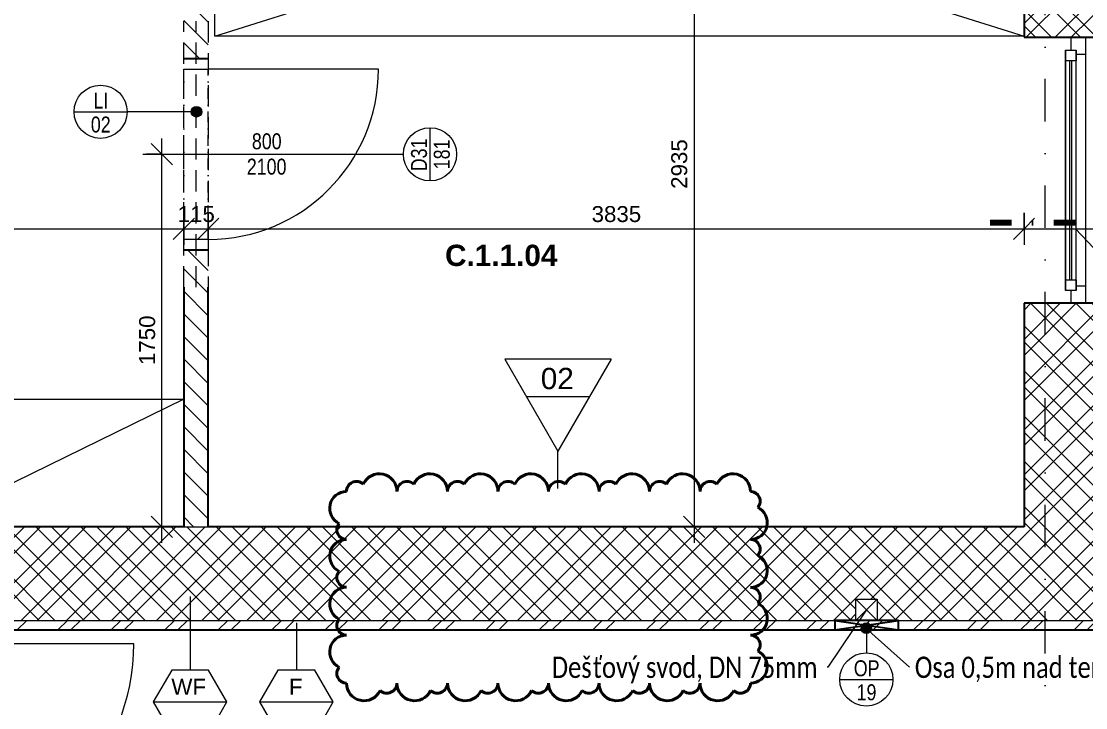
# Model space of a CAD drawing. Header units: millimetres. Extents: x -47427 to -6020, y -7799 to 12520.
# Drawn here: x -28149 to -23145, y -3952 to -727 of the extents above; entities that cross this region are included whole.
import ezdxf

# ---------------------------------------------------------------- set-up
doc = ezdxf.new("R2010")
doc.units = ezdxf.units.MM
for name, pattern in [('HA_Dash_3mm-S1mm', [150, 100, -50]), ('HA_DashDot_10mm-S3mm', [500, 200, -150, 0, -150]), ('HA_DashDot_2_2mm-S0_6mm', [110, 50, -30, 0, -30]), ('HA_DashDot_4mm-S1mm', [200, 100, -50, 0, -50]), ('HA_DashDot_6mm-S2mm', [300, 100, -100, 0, -100])]:
    doc.linetypes.add(name, pattern=pattern)
for name, color, linetype, lineweight in [('A-____-____-DIMS', 9, 'Continuous', 5), ('A-____-____-DIMS-50', 9, 'Continuous', 5), ('A-AREA-____-IDEN', 9, 'Continuous', 9), ('A-DETL-____-OTLN', 9, 'Continuous', 25), ('A-DOOR-____-IDEN', 9, 'Continuous', 9), ('A-DOOR-____-MCUT', 9, 'HA_DashDot_2_2mm-S0_6mm', 9), ('A-DOOR-____-OTLN', 9, 'Continuous', 9), ('A-DOOR-FRAM-MCUT', 9, 'Continuous', 9), ('A-GENM-____-HDLN', 9, 'HA_Dash_3mm-S1mm', 9), ('A-GENM-____-IDEN', 9, 'Continuous', 9), ('A-GENM-____-OTLN', 9, 'Continuous', 9), ('A-GLAZ-____-MCUT', 9, 'Continuous', 5), ('A-GLAZ-____-OTLN', 9, 'Continuous', 5), ('A-WALL-____-IDEN', 9, 'Continuous', 9), ('A-WALL-____-MCUT', 9, 'Continuous', 25), ('A-WALL-____-PATT', 9, 'Continuous', 25), ('G-____-____-SYMB', 9, 'HA_DashDot_4mm-S1mm', 9), ('G-____-____-TEXT', 9, 'Continuous', 5), ('G-____-REVC-IDEN', 9, 'Continuous', 9), ('G-____-REVC-OTLN', 9, 'Continuous', 40), ('I-FURN-____-OTLN', 9, 'Continuous', 9), ('I-WALL-____-MCUT', 9, 'Continuous', 25), ('M-HVAC-DUCT-OTLN', 9, 'Continuous', 9), ('S-GRID-____-OTLN', 9, 'Continuous', 5)]:
    doc.layers.add(name, color=color, linetype=linetype, lineweight=lineweight)
doc.styles.add('Arial', font='arial.ttf', dxfattribs={"height": 100})
doc.styles.add('Arial_1', font='arial.ttf', dxfattribs={"height": 75})
doc.styles.add('Arial_2', font='arial.ttf', dxfattribs={"width": 0.8, "height": 75})
doc.styles.add('Arial_B', font='arialbd.ttf', dxfattribs={"height": 100})
doc.styles.add('Calibri_1', font='calibri.ttf', dxfattribs={"width": 0.8, "height": 100})
doc.dimstyles.new('Inner_Dimensions', dxfattribs={"dimscale": 304.8, "dimtxt": 76.519455, "dimasz": 0.328084, "dimexe": 0.246063, "dimexo": 0.0625, "dimgap": 0.032808, "dimtad": 1, "dimdec": 0, "dimzin": 0, "dimdsep": 46, "dimtxsty": 'Arial_1', "dimblk1": 'OBLIQUE', "dimblk2": 'OBLIQUE', "dimsah": 1, "dimcen": 0.09, "dimdle": 0.246063, "dimazin": 0, "dimtfac": 1, "dimtdec": 4, "dimtix": 1, "dimtmove": 2, "dimatfit": 3, "dimfxl": 0.246063, "dimfxlon": 1, "dimtvp": 1, "dimtolj": 1, "dimtzin": 0, "dimlwd": 9, "dimlwe": 9, "dimarcsym": 2})
doc.dimstyles.new('Inner_Dimensions_1', dxfattribs={"dimscale": 304.8, "dimtxt": 76.519455, "dimasz": 0.328084, "dimexe": 0.246063, "dimexo": 0.0625, "dimgap": 0.032808, "dimtad": 1, "dimdec": 0, "dimzin": 0, "dimdsep": 46, "dimtxsty": 'Arial_1', "dimblk1": 'OBLIQUE', "dimblk2": 'OBLIQUE', "dimsah": 1, "dimcen": 0.09, "dimdle": 0.246063, "dimazin": 0, "dimtfac": 1, "dimtdec": 4, "dimtix": 1, "dimtmove": 1, "dimatfit": 3, "dimfxl": 0.246063, "dimfxlon": 1, "dimtvp": 1, "dimtolj": 1, "dimtzin": 0, "dimlwd": 9, "dimlwe": 9, "dimarcsym": 2})
doc.dimstyles.new('Inner_Dimensions_2', dxfattribs={"dimscale": 304.8, "dimtxt": 76.519455, "dimasz": 0.328084, "dimexe": 0.246063, "dimexo": 0.0625, "dimgap": 0.032808, "dimtad": 1, "dimdec": 0, "dimzin": 0, "dimdsep": 46, "dimtxsty": 'Arial_1', "dimblk1": 'OBLIQUE', "dimblk2": 'OBLIQUE', "dimsah": 1, "dimcen": 0.09, "dimdle": 0.246063, "dimazin": 0, "dimtfac": 1, "dimtdec": 4, "dimtix": 1, "dimtmove": 0, "dimatfit": 3, "dimfxl": 0.246063, "dimfxlon": 1, "dimtvp": 1, "dimtolj": 1, "dimtzin": 0, "dimlwd": 9, "dimlwe": 9, "dimarcsym": 2})
pattern_1 = [(45, (0, 0), (-106.066, 106.066), []), (45, (75, 0), (-106.066, 106.066), []), (315, (0, 0), (106.066, 106.066), []), (315, (75, 0), (106.066, 106.066), [])]

# ---------------------------------------------------------------- blocks, each defined once
blk = doc.blocks.new('HA_WD_SinglePanel - 1250x2400-1662821-DPS_1NP-C')
at = {"layer": 'A-GLAZ-____-MCUT'}
for p, q in [((-545, 70), (-625, 70)), ((-545, 25), (-545, 70)), ((625, 70), (545, 70)), ((545, 70), (545, 25)), ((-625, 0), (-565, 0)), ((-565, -25), (-565, 25)), ((-565, 25), (-515, 25)), ((-515, 25), (-515, -25)), ((515, 5), (-515, 5)), ((515, -25), (515, 25)), ((515, 25), (565, 25)), ((565, 25), (565, -25)), ((565, 0), (625, 0)), ((-515, -25), (-565, -25)), ((515, -5), (-515, -5)), ((565, -25), (515, -25))]:
    blk.add_line(p, q, dxfattribs=at)
at = {"layer": 'A-GLAZ-____-OTLN'}
for p, q in [((545, 70), (-545, 70)), ((565, 25), (-565, 25)), ((-565, -25), (-565, 25)), ((515, 25), (-515, 25)), ((565, 25), (565, -25)), ((-565, -25), (565, -25)), ((515, -25), (-515, -25))]:
    blk.add_line(p, q, dxfattribs=at)
blk = doc.blocks.new('HA_DR_Double_Swing_Solid_FrameButt - In_FAS_1600x2350_1000-1958729-DPS_1NP-C')
at = {"layer": 'A-DOOR-____-MCUT'}
for p, q in [((850, 220), (-850, 220)), ((-800, -70), (800, -70)), ((-800, -170), (800, -170)), ((850, -220), (-850, -220))]:
    blk.add_line(p, q, dxfattribs=at)
at = {"layer": 'A-DOOR-____-OTLN', "lineweight": 5}
for p, q in [((-774.1, -185), (-799.9, -170)), ((-713.5, -220), (-773.9, -185)), ((800, -1170), (800, -170)), ((-280.4, -470), (-713.3, -220))]:
    blk.add_line(p, q, dxfattribs=at)
for centre, radius, start, end in [((-800, -170), 600, 330, 360), ((800, -170), 1000, 180, 270)]:
    blk.add_arc(centre, radius, start, end, dxfattribs=at)
at = {"layer": 'A-DOOR-FRAM-MCUT'}
for p, q in [((-800, -70), (-850, -70)), ((-800, -170), (-800, -70)), ((850, -70), (800, -70)), ((800, -70), (800, -170)), ((-850, -170), (-800, -170)), ((800, -170), (850, -170))]:
    blk.add_line(p, q, dxfattribs=at)
blk = doc.blocks.new('HA_DR_Single_Swing_Solid - In_BJ_800x2100-2040331-DPS_1NP-C')
at = {"layer": 'A-DOOR-____-MCUT'}
for p, q in [((-400, 57.5), (400, 57.5)), ((-400, -57.5), (400, -57.5))]:
    blk.add_line(p, q, dxfattribs=at)
at = {"layer": 'A-DOOR-____-OTLN', "lineweight": 5}
blk.add_line((400, -857.5), (400, -57.5), dxfattribs=at)
blk.add_arc((400, -57.5), 800, 180, 270, dxfattribs=at)
at = {"layer": 'A-DOOR-FRAM-MCUT'}
for p, q in [((-400, -57.5), (-400, 57.5)), ((400, 57.5), (400, -57.5))]:
    blk.add_line(p, q, dxfattribs=at)
blk = doc.blocks.new('NAB_Šatní_skříň_ADNS - 600x2000xšířka-1472233-DPS_1NP-C')
at = {"layer": 'I-FURN-____-OTLN'}
for p, q in [((0, -600), (1225, 0)), ((1225, 0), (2450, -600)), ((2449.9, -600), (0.1, -600))]:
    blk.add_line(p, q, dxfattribs=at)
blk = doc.blocks.new('NAB_Šatní_skříň_ADNS - 600x2000xšířka-1528071-DPS_1NP-C')
at = {"layer": 'I-FURN-____-OTLN'}
for p, q in [((0, -600), (1902.5, 0)), ((0, 0), (1902.3, 0)), ((0, -600), (0, 0)), ((1902.5, 0), (3805, -600)), ((1902.7, 0), (3805, 0)), ((3804.8, -600), (0.2, -600))]:
    blk.add_line(p, q, dxfattribs=at)
blk = doc.blocks.new('TB_Porotherm KP11_5_1250mm - TB_Porotherm KP11_5_1250mm-1870064-DPS_1NP-C')
at = {"layer": 'A-GENM-____-HDLN'}
for p, q in [((-625, 57.5), (625, 57.5)), ((-625, 0), (625, 0)), ((625, -57.5), (-625, -57.5))]:
    blk.add_line(p, q, dxfattribs=at)
blk = doc.blocks.new('DIMBLOCK5-DPS_1NP-C')
at = {"layer": 'A-____-____-DIMS-50', "lineweight": 9}
for p, q in [((-24986.2, -166.8), (-25036.2, -116.8)), ((-24911.2, -166.8), (-25061.2, -166.8)), ((-24986.2, -166.8), (-24986.2, -3176.8)), ((-24986.2, -166.8), (-24936.2, -216.8)), ((-24986.2, -166.8), (-24911.2, -166.8)), ((-24986.2, -3101.8), (-25036.2, -3051.8)), ((-24911.2, -3101.8), (-25061.2, -3101.8)), ((-24986.2, -3101.8), (-24936.2, -3151.8)), ((-24986.2, -3101.8), (-24911.2, -3101.8))]:
    blk.add_line(p, q, dxfattribs=at)
at = {"layer": 'A-____-____-DIMS-50', "color": 0, "lineweight": 9, "insert": (-25093.5, -1514.1), "char_height": 75, "width": 276.883, "attachment_point": 1, "rotation": 90, "line_spacing_factor": 0.941778, "style": 'Arial_1'}
blk.add_mtext('2935', dxfattribs=at)
blk = doc.blocks.new('_Oblique')
at = {"color": 0, "linetype": 'ByBlock', "lineweight": -2}
blk.add_line((-0.5, -0.5), (0.5, 0.5), dxfattribs=at)
blk = doc.blocks.new('DIMBLOCK59-DPS_1NP-C')
at = {"layer": 'A-____-____-DIMS-50', "lineweight": 9}
for p, q in [((-29834.9, -1627.5), (-29834.9, -1777.5)), ((-29834.9, -1702.5), (-29834.9, -1627.5)), ((-27384.9, -1627.5), (-27384.9, -1777.5)), ((-27384.9, -1702.5), (-27384.9, -1627.5)), ((-29834.9, -1702.5), (-29784.9, -1652.5)), ((-27384.9, -1702.5), (-27334.9, -1652.5)), ((-29834.9, -1702.5), (-29884.9, -1752.5)), ((-29834.9, -1702.5), (-27384.9, -1702.5)), ((-27384.9, -1702.5), (-27434.9, -1752.5))]:
    blk.add_line(p, q, dxfattribs=at)
at = {"layer": 'A-____-____-DIMS-50', "color": 0, "lineweight": 9, "insert": (-28725.3, -1595.1), "char_height": 75, "width": 276.883, "attachment_point": 1, "line_spacing_factor": 0.941778, "style": 'Arial_1'}
blk.add_mtext('2450', dxfattribs=at)
blk = doc.blocks.new('DIMBLOCK60-DPS_1NP-C')
at = {"layer": 'A-____-____-DIMS-50', "lineweight": 9}
for p, q in [((-27384.9, -1627.5), (-27384.9, -1777.5)), ((-27384.9, -1702.5), (-27384.9, -1627.5)), ((-27269.9, -1627.5), (-27269.9, -1777.5)), ((-27269.9, -1702.5), (-27269.9, -1627.5)), ((-27384.9, -1702.5), (-27334.9, -1652.5)), ((-27269.9, -1702.5), (-27219.9, -1652.5)), ((-27384.9, -1702.5), (-27434.9, -1752.5)), ((-27384.9, -1702.5), (-27269.9, -1702.5)), ((-27269.9, -1702.5), (-27319.9, -1752.5))]:
    blk.add_line(p, q, dxfattribs=at)
at = {"layer": 'A-____-____-DIMS-50', "color": 0, "lineweight": 9, "insert": (-27413.9, -1595.1), "char_height": 75, "width": 207.662, "attachment_point": 1, "line_spacing_factor": 0.941778, "style": 'Arial_1'}
blk.add_mtext('115', dxfattribs=at)
blk = doc.blocks.new('DIMBLOCK61-DPS_1NP-C')
at = {"layer": 'A-____-____-DIMS-50', "lineweight": 9}
for p, q in [((-27269.9, -1627.5), (-27269.9, -1777.5)), ((-27269.9, -1702.5), (-27269.9, -1627.5)), ((-23434.9, -1627.5), (-23434.9, -1777.5)), ((-23434.9, -1702.5), (-23434.9, -1627.5)), ((-27269.9, -1702.5), (-27219.9, -1652.5)), ((-23434.9, -1702.5), (-23384.9, -1652.5)), ((-27269.9, -1702.5), (-27319.9, -1752.5)), ((-27269.9, -1702.5), (-23434.9, -1702.5)), ((-23434.9, -1702.5), (-23484.9, -1752.5))]:
    blk.add_line(p, q, dxfattribs=at)
at = {"layer": 'A-____-____-DIMS-50', "color": 0, "lineweight": 9, "insert": (-25467.8, -1595.1), "char_height": 75, "width": 276.883, "attachment_point": 1, "line_spacing_factor": 0.941778, "style": 'Arial_1'}
blk.add_mtext('3835', dxfattribs=at)
blk = doc.blocks.new('DIMBLOCK62-DPS_1NP-C')
at = {"layer": 'A-____-____-DIMS-50', "lineweight": 9}
for p, q in [((-23434.9, -1627.5), (-23434.9, -1777.5)), ((-23434.9, -1702.5), (-23434.9, -1627.5)), ((-22949.9, -1627.5), (-22949.9, -1777.5)), ((-22949.9, -1702.5), (-22949.9, -1627.5)), ((-23434.9, -1702.5), (-23384.9, -1652.5)), ((-22949.9, -1702.5), (-22899.9, -1652.5)), ((-23434.9, -1702.5), (-23484.9, -1752.5)), ((-23434.9, -1702.5), (-22874.9, -1702.5)), ((-23048.1, -1854.1), (-23192.4, -1702.5)), ((-22949.9, -1702.5), (-22999.9, -1752.5)), ((-22998.1, -1854.1), (-23048.1, -1854.1))]:
    blk.add_line(p, q, dxfattribs=at)
at = {"layer": 'A-____-____-DIMS-50', "color": 0, "lineweight": 9, "insert": (-22998.1, -1815.6), "char_height": 75, "width": 207.662, "attachment_point": 1, "line_spacing_factor": 0.941778, "style": 'Arial_1'}
blk.add_mtext('485', dxfattribs=at)
blk = doc.blocks.new('HA_TAG_Door_TypeMark_wDimensions - Scale50_Right with Bouble-921060-DPS_1NP-C')
at = {"layer": 'A-DOOR-____-IDEN'}
for p, q in [((0, 5), (0, -19.5)), ((-2.5, -22), (2.5, -22))]:
    blk.add_line(p, q, dxfattribs=at)
blk.add_circle((0, -22), 2.5, dxfattribs=at)
blk = doc.blocks.new('HA_TAG_GM_Products - Generic-588599-DPS_1NP-C')
at = {"layer": 'A-GENM-____-IDEN'}
blk.add_line((-2.5, 0), (2.5, 0), dxfattribs=at)
blk.add_circle((0, 0), 2.5, dxfattribs=at)
blk = doc.blocks.new('DIMBLOCK220-DPS_1NP-C')
at = {"layer": 'A-____-____-DIMS-50', "lineweight": 9}
for p, q in [((-27487.7, -3176.8), (-27487.7, -1276.8)), ((-27487.7, -1351.8), (-27537.7, -1301.8)), ((-27562.7, -1351.8), (-27412.7, -1351.8)), ((-27487.7, -1351.8), (-27562.7, -1351.8)), ((-27487.7, -1351.8), (-27437.7, -1401.8)), ((-27487.7, -3101.8), (-27537.7, -3051.8)), ((-27562.7, -3101.8), (-27412.7, -3101.8)), ((-27487.7, -3101.8), (-27562.7, -3101.8)), ((-27487.7, -3101.8), (-27437.7, -3151.8))]:
    blk.add_line(p, q, dxfattribs=at)
at = {"layer": 'A-____-____-DIMS-50', "color": 0, "lineweight": 9, "insert": (-27595.1, -2342.2), "char_height": 75, "width": 276.883, "attachment_point": 1, "rotation": 90, "line_spacing_factor": 0.941778, "style": 'Arial_1'}
blk.add_mtext('1750', dxfattribs=at)
blk = doc.blocks.new('HA_TAG_WA_Partitions - Group _ Type Mark-556634-DPS_1NP-C')
at = {"layer": 'A-WALL-____-IDEN'}
for p, q in [((-1.73, 3), (-3.46, 0)), ((1.73, 3), (-1.73, 3)), ((3.46, 0), (1.73, 3)), ((-3.46, 0), (3.46, 0)), ((-3.46, 0), (-1.73, -3)), ((1.73, -3), (3.46, 0)), ((-1.73, -3), (1.73, -3))]:
    blk.add_line(p, q, dxfattribs=at)
blk = doc.blocks.new('Family - ___-2093687-DPS_1NP-C')
at = {"layer": 'G-____-REVC-OTLN'}
for centre, radius, start, end in [((-26573, -2936.6), 47.5, 48.1897, 180), ((-26466.1, -2936.6), 83.1, 0, 154.7912), ((-26335.5, -2936.6), 47.5, 48.1897, 180), ((-26228.6, -2936.6), 83.1, 0, 154.7912), ((-26098, -2936.6), 47.5, 48.1897, 180), ((-25991.1, -2936.6), 83.1, 0, 154.7912), ((-25860.5, -2936.6), 47.5, 48.1897, 180), ((-25753.6, -2936.6), 83.1, 0, 154.7912), ((-25623, -2936.6), 47.5, 48.1897, 180), ((-25516.1, -2936.6), 83.1, 0, 154.7912), ((-25385.5, -2936.6), 47.5, 48.1897, 180), ((-25278.6, -2936.6), 83.1, 0, 154.7912), ((-25148, -2936.6), 47.5, 48.1897, 180), ((-25041.1, -2936.6), 83.1, 0, 154.7912), ((-24910.5, -2936.6), 47.5, 48.1897, 180), ((-24803.6, -2936.6), 83.1, 0, 154.7912), ((-26620.5, -3015.4), 78.8, 90, 244.7912), ((-24720.5, -2981.6), 45, 318.1897, 90), ((-24720.5, -3082.9), 78.8, 270, 64.7912), ((-26620.5, -3116.6), 45, 138.1897, 270), ((-26620.5, -3240.4), 78.8, 90, 244.7912), ((-24720.5, -3206.6), 45, 318.1897, 90), ((-24720.5, -3307.9), 78.8, 270, 64.7912), ((-26620.5, -3341.6), 45, 138.1897, 270), ((-26620.5, -3465.4), 78.8, 90, 244.7912), ((-24720.5, -3431.6), 45, 318.1897, 90), ((-24720.5, -3532.9), 78.8, 270, 64.7912), ((-26620.5, -3566.6), 45, 138.1897, 270), ((-26620.5, -3690.4), 78.8, 90, 244.7912), ((-24720.5, -3656.6), 45, 318.1897, 90), ((-24720.5, -3757.9), 78.8, 270, 64.7912), ((-26620.5, -3791.6), 45, 138.1897, 270), ((-26537.4, -3836.6), 83.1, 180, 334.7912), ((-26430.5, -3836.6), 47.5, 228.1897, 0), ((-26299.9, -3836.6), 83.1, 180, 334.7912), ((-26193, -3836.6), 47.5, 228.1897, 0), ((-26062.4, -3836.6), 83.1, 180, 334.7912), ((-25955.5, -3836.6), 47.5, 228.1897, 0), ((-25824.9, -3836.6), 83.1, 180, 334.7912), ((-25718, -3836.6), 47.5, 228.1897, 0), ((-25587.4, -3836.6), 83.1, 180, 334.7912), ((-25480.5, -3836.6), 47.5, 228.1897, 0), ((-25349.9, -3836.6), 83.1, 180, 334.7912), ((-25243, -3836.6), 47.5, 228.1897, 0), ((-25112.4, -3836.6), 83.1, 180, 334.7912), ((-25005.5, -3836.6), 47.5, 228.1897, 0), ((-24874.9, -3836.6), 83.1, 180, 334.7912), ((-24768, -3836.6), 47.5, 228.1897, 0)]:
    blk.add_arc(centre, radius, start, end, dxfattribs=at)
blk = doc.blocks.new('HA_TAG_RevCloud - Generic-463562-DPS_1NP-C')
at = {"layer": 'G-____-REVC-IDEN'}
for p, q in [((-5, 3.5), (0, -5.16)), ((5, 3.5), (-5, 3.5)), ((5, 3.5), (0, -5.16)), ((-2.98, 0), (2.98, 0))]:
    blk.add_line(p, q, dxfattribs=at)

msp = doc.modelspace()

# ---------------------------------------------------------------- hatches: boundary and pattern name
at = {"layer": 'A-GENM-____-IDEN'}
h = msp.add_hatch(color=256, dxfattribs=at)
edge = h.paths.add_edge_path()
edge.add_arc((-27325.1, -1151.8), 25, 0, 360)
h = msp.add_hatch(color=256, dxfattribs=at)
edge = h.paths.add_edge_path()
edge.add_arc((-24176.2, -3578.9), 25, 0, 360)
at = {"layer": 'A-WALL-____-PATT', "lineweight": 5}
h = msp.add_hatch(dxfattribs=at)
h.set_pattern_fill('FP_1', color=256, style=0, pattern_type=2)
h.set_pattern_definition(pattern_1)
h.paths.add_polyline_path([(-22994.9, -3541.8), (-22994.9, -2051.8), (-23434.9, -2051.8), (-23434.9, -3541.8)])
h.paths.add_polyline_path([(-22994.9, -801.8), (-22994.9, 898.2), (-23434.9, 898.2), (-23434.9, -801.8), (-23090.9, -801.8)])
h.paths.add_polyline_path([(-23144.9, 1523.2), (-22994.9, 1523.2), (-22994.9, 3648.2), (-23434.9, 3648.2), (-23434.9, 1523.2), (-23189.9, 1523.2)])
h.paths.add_polyline_path([(-23434.9, 4648.2), (-22994.9, 4648.2), (-22994.9, 6588.2), (-23284.9, 6588.2), (-23284.9, 6488.5), (-23384.9, 6488.5), (-23384.9, 6588.2), (-23434.9, 6588.2), (-23434.9, 6065.6)])
h = msp.add_hatch(dxfattribs=at)
h.set_pattern_fill('FP_3', color=256, style=0, pattern_type=2)
h.set_pattern_definition([(135, (0, 0), (-53.033, -53.033), [])])
h.paths.add_polyline_path([(-27269.9, -3101.8), (-27269.9, -1801.8), (-27384.9, -1801.8), (-27384.9, -3101.8)])
h.paths.add_polyline_path([(-27384.9, -901.8), (-27269.9, -901.8), (-27269.9, 168.1), (-27384.9, 168.1), (-27384.9, 34)])
h.paths.add_polyline_path([(-27384.9, 528.1), (-27269.9, 528.1), (-27269.9, 728.2), (-27384.9, 728.2), (-27384.9, 637.1)])
h.paths.add_polyline_path([(-27384.9, 1528.2), (-27269.9, 1528.2), (-27269.9, 1628.2), (-27384.9, 1628.2)])
h = msp.add_hatch(dxfattribs=at)
h.set_pattern_fill('FP_1', color=256, style=0, pattern_type=2)
h.set_pattern_definition(pattern_1)
h.paths.add_polyline_path([(-23434.9, -3541.8), (-23434.9, -3101.8), (-29009.9, -3101.8), (-29009.9, -3541.8), (-24224.9, -3541.8), (-24224.9, -3441.8), (-24124.9, -3441.8), (-24124.9, -3541.8)])
h = msp.add_hatch(dxfattribs=at)
h.set_pattern_fill('FP_4', color=256, style=0, pattern_type=2)
h.set_pattern_definition([(45, (0, 0), (-125.7236, 125.7236), []), (45, (0, 190.5), (-125.7236, 125.7236), [])])
h.paths.add_polyline_path([(-22994.9, -3586.8), (-22994.9, -3541.8), (-28569.9, -3541.8), (-28569.9, -3586.8), (-27878.8, -3586.8)])

# ---------------------------------------------------------------- linework, layer by layer
at = {"layer": 'A-DETL-____-OTLN'}
for p, q in [((-24024.9, -3541.8), (-24324.9, -3541.8)), ((-24324.9, -3541.8), (-24324.9, -3586.8)), ((-24324.9, -3586.8), (-24024.9, -3541.8)), ((-24324.9, -3541.8), (-24024.9, -3586.8)), ((-24024.9, -3586.8), (-24024.9, -3541.8)), ((-24324.9, -3586.8), (-24024.9, -3586.8))]:
    msp.add_line(p, q, dxfattribs=at)
at = {"layer": 'A-GENM-____-IDEN'}
for p, q in [((-27325.1, -1151.8), (-27651.2, -1151.8)), ((-24176.2, -3578.9), (-24176.2, -3694.7))]:
    msp.add_line(p, q, dxfattribs=at)
for centre in [(-27325.1, -1151.8), (-24176.2, -3578.9)]:
    msp.add_circle(centre, 25, dxfattribs=at)
at = {"layer": 'A-WALL-____-IDEN'}
for p, q in [((-27355.5, -3429.9), (-27355.5, -3775.5)), ((-26855.7, -3553.3), (-26855.7, -3775.5))]:
    msp.add_line(p, q, dxfattribs=at)
at = {"layer": 'A-WALL-____-MCUT'}
for p, q in [((-23434.9, -166.8), (-23434.9, -801.8)), ((-23434.9, -801.8), (-22949.9, -801.8)), ((-23434.9, -2051.8), (-23434.9, -3101.8)), ((-22949.9, -2051.8), (-23434.9, -2051.8)), ((-27384.9, -3101.8), (-28609.8, -3101.8)), ((-23434.9, -3101.8), (-27269.9, -3101.8)), ((-28524.9, -3586.8), (-22949.9, -3586.8))]:
    msp.add_line(p, q, dxfattribs=at)
at = {"layer": 'A-WALL-____-MCUT', "lineweight": 9}
for p, q in [((-27384.9, -3101.8), (-27269.9, -3101.8)), ((-28569.9, -3541.8), (-24224.9, -3541.8)), ((-24124.9, -3541.8), (-22994.9, -3541.8))]:
    msp.add_line(p, q, dxfattribs=at)
at = {"layer": 'G-____-____-SYMB', "linetype": 'HA_DashDot_6mm-S2mm', "lineweight": 100}
msp.add_line((-23594.3, -1671.8), (-21848.1, -1671.8), dxfattribs=at)
at = {"layer": 'G-____-____-TEXT', "color": 250, "lineweight": 9}
for p, q in [((-24177.1, -3494.2), (-24357.4, -3762.5)), ((-24178.1, -3579), (-23973.4, -3762.5)), ((-24357.4, -3762.5), (-24360.2, -3762.5))]:
    msp.add_line(p, q, dxfattribs=at)
at = {"layer": 'G-____-REVC-IDEN'}
msp.add_line((-25625.9, -2921.7), (-25625.9, -2747.2), dxfattribs=at)
at = {"layer": 'I-WALL-____-MCUT'}
for p, q in [((-27384.9, -901.8), (-27269.9, -901.8)), ((-27269.9, -1801.8), (-27384.9, -1801.8)), ((-27384.9, -1976.8), (-27384.9, -3101.8)), ((-27269.9, -3101.8), (-27269.9, -1976.8))]:
    msp.add_line(p, q, dxfattribs=at)
at = {"layer": 'M-HVAC-DUCT-OTLN', "lineweight": 5}
for p, q in [((-24124.9, -3541.8), (-24224.9, -3441.8)), ((-24124.9, -3441.8), (-24224.9, -3541.8)), ((-24224.9, -3441.8), (-24124.9, -3441.8)), ((-24224.9, -3541.8), (-24224.9, -3441.8)), ((-24124.9, -3441.8), (-24124.9, -3541.8)), ((-24124.9, -3541.8), (-24224.9, -3541.8))]:
    msp.add_line(p, q, dxfattribs=at)
at = {"layer": 'S-GRID-____-OTLN', "linetype": 'HA_DashDot_10mm-S3mm', "lineweight": 9}
msp.add_line((-23334.9, -6198.9), (-23334.9, 10920.5), dxfattribs=at)

# ---------------------------------------------------------------- block references
at = {"layer": 'A-DOOR-____-IDEN', "xscale": 49.99999999999998, "yscale": 49.99999999999998, "zscale": 49.99999999999998, "rotation": 89.99999999999984}
msp.add_blockref('HA_TAG_Door_TypeMark_wDimensions - Scale50_Right with Bouble-921060-DPS_1NP-C', (-27327.4, -1351.8), dxfattribs=at)
at = {"layer": 'A-DOOR-____-OTLN'}
for name, p, rotation in [('HA_DR_Single_Swing_Solid - In_BJ_800x2100-2040331-DPS_1NP-C', (-27327.4, -1351.8), 89.99999999999973), ('HA_DR_Double_Swing_Solid_FrameButt - In_FAS_1600x2350_1000-1958729-DPS_1NP-C', (-28789.9, -4451.8), 89.99999999999984)]:
    msp.add_blockref(name, p, dxfattribs=dict(at, rotation=rotation))
at = {"layer": 'A-GENM-____-IDEN', "xscale": 49.99999999999998, "yscale": 49.99999999999998, "zscale": 49.99999999999998}
for p in [(-27776.2, -1151.8), (-24176.2, -3819.7)]:
    msp.add_blockref('HA_TAG_GM_Products - Generic-588599-DPS_1NP-C', p, dxfattribs=at)
at = {"layer": 'A-GENM-____-OTLN', "rotation": 89.99999999999855}
msp.add_blockref('TB_Porotherm KP11_5_1250mm - TB_Porotherm KP11_5_1250mm-1870064-DPS_1NP-C', (-27327.4, -1351.8), dxfattribs=at)
at = {"layer": 'A-GLAZ-____-OTLN', "rotation": 269.9999999999999}
msp.add_blockref('HA_WD_SinglePanel - 1250x2400-1662821-DPS_1NP-C', (-23214.9, -1426.8), dxfattribs=at)
at = {"layer": 'A-WALL-____-IDEN', "xscale": 49.99999999999998, "yscale": 49.99999999999998, "zscale": 49.99999999999998}
for p in [(-27355.5, -3925.5), (-26855.7, -3925.5)]:
    msp.add_blockref('HA_TAG_WA_Partitions - Group _ Type Mark-556634-DPS_1NP-C', p, dxfattribs=at)
at = {"layer": 'G-____-REVC-IDEN', "xscale": 49.99999999999998, "yscale": 49.99999999999998, "zscale": 49.99999999999998}
msp.add_blockref('HA_TAG_RevCloud - Generic-463562-DPS_1NP-C', (-25625.9, -2489.2), dxfattribs=at)
at = {"layer": 'G-____-REVC-OTLN'}
msp.add_blockref('Family - ___-2093687-DPS_1NP-C', (0, 0), dxfattribs=at)
at = {"layer": 'I-FURN-____-OTLN'}
msp.add_blockref('NAB_Šatní_skříň_ADNS - 600x2000xšířka-1528071-DPS_1NP-C', (-27239.9, -196.8), dxfattribs=at)
at = {"layer": 'I-FURN-____-OTLN', "rotation": 180}
msp.add_blockref('NAB_Šatní_skříň_ADNS - 600x2000xšířka-1472233-DPS_1NP-C', (-27384.9, -3101.8), dxfattribs=at)

# ---------------------------------------------------------------- texts
at = {"layer": 'A-AREA-____-IDEN', "lineweight": 5, "insert": (-26156.7, -1776.7), "char_height": 100, "width": 653.375, "attachment_point": 1, "style": 'Arial_B'}
msp.add_mtext('C.1.1.04', dxfattribs=at)
at = {"layer": 'A-DOOR-____-IDEN', "lineweight": 5, "char_height": 75, "attachment_point": 1, "style": 'Arial_2'}
for s, insert, width in [('800', (-27065, -1253.2), 173.164), ('2100', (-27088.8, -1372.3), 230.886)]:
    msp.add_mtext(s, dxfattribs=dict(at, insert=insert, width=width))
at = {"layer": 'A-DOOR-____-IDEN', "lineweight": 5, "char_height": 75, "attachment_point": 1, "rotation": 90, "style": 'Arial_2'}
for s, insert, width in [('D31', (-26316.8, -1431.6), 189.198), ('181', (-26209.7, -1422), 173.164)]:
    msp.add_mtext(s, dxfattribs=dict(at, insert=insert, width=width))
at = {"layer": 'A-GENM-____-IDEN', "lineweight": 5, "char_height": 75, "attachment_point": 1, "style": 'Arial_2'}
for s, insert, width in [('LI', (-27810, -1061.7), 86.582), ('02', (-27822, -1174.4), 115.443), ('OP', (-24235.2, -3729.6), 147.51), ('19', (-24222, -3842.4), 115.443)]:
    msp.add_mtext(s, dxfattribs=dict(at, insert=insert, width=width))
at = {"layer": 'A-WALL-____-IDEN', "lineweight": 5, "char_height": 75, "attachment_point": 1, "style": 'Arial_1'}
for s, insert, width in [('WF', (-27443.5, -3816.5), 208.439), ('F', (-26890.7, -3816.5), 80.169)]:
    msp.add_mtext(s, dxfattribs=dict(at, insert=insert, width=width))
at = {"layer": 'G-____-____-TEXT', "color": 7, "lineweight": 9, "char_height": 100, "attachment_point": 1, "style": 'Calibri_1'}
for s, insert, width in [('Deš', (-25655.2, -3712.5), 234.093), ('ťový svod, DN 75mm', (-25462.1, -3712.5), 1305.147), ('Osa 0,5m nad terénem', (-23948.4, -3712.5), 1430.21)]:
    msp.add_mtext(s, dxfattribs=dict(at, insert=insert, width=width))
at = {"layer": 'G-____-REVC-IDEN', "lineweight": 5, "insert": (-25706.7, -2355.4), "char_height": 100, "width": 192.405, "attachment_point": 1, "style": 'Arial'}
msp.add_mtext('02', dxfattribs=at)

# ---------------------------------------------------------------- dimensions: what is measured, and where the dimension line sits
at = {"layer": 'A-____-____-DIMS', "lineweight": 9}
dim = msp.add_linear_dim(base=(-24986.2, -3101.8), p1=(-24911.2, -166.8), p2=(-24911.2, -3101.8), angle=90, dimstyle='Inner_Dimensions', override={"dimpost": '<>', "dimfxl": 2935}, dxfattribs=at)
dim.commit()
dim.dimension.update_dxf_attribs({"geometry": 'DIMBLOCK5-DPS_1NP-C', "text_midpoint": (-25043.5, -1375.6), "dimtype": 160, "text_rotation": 90})
dim = msp.add_linear_dim(base=(-27487.7, -1351.8), p1=(-27562.7, -3101.8), p2=(-27562.7, -1351.8), angle=90, dimstyle='Inner_Dimensions_2', override={"dimpost": '<>', "dimfxl": 1750}, dxfattribs=at)
dim.commit()
dim.dimension.update_dxf_attribs({"geometry": 'DIMBLOCK220-DPS_1NP-C', "text_midpoint": (-27536, -2226.8)})
for base, p1, p2, override, picture, middle in [((-27384.9, -1702.5), (-29834.9, -1627.5), (-27384.9, -1627.5), {"dimpost": '<>', "dimfxl": 2450}, 'DIMBLOCK59-DPS_1NP-C', (-28609.9, -1654.2)), ((-27269.9, -1702.5), (-27384.9, -1627.5), (-27269.9, -1627.5), {"dimpost": '<>', "dimfxl": 115}, 'DIMBLOCK60-DPS_1NP-C', (-27327.4, -1654.2)), ((-23434.9, -1702.5), (-27269.9, -1627.5), (-23434.9, -1627.5), {"dimpost": '<>', "dimfxl": 3835}, 'DIMBLOCK61-DPS_1NP-C', (-25352.4, -1654.2))]:
    dim = msp.add_linear_dim(base=base, p1=p1, p2=p2, dimstyle='Inner_Dimensions_2', override=override, dxfattribs=at)
    dim.commit()
    dim.dimension.update_dxf_attribs({"geometry": picture, "text_midpoint": middle})
dim = msp.add_linear_dim(base=(-22949.9, -1702.5), p1=(-23434.9, -1627.5), p2=(-22949.9, -1627.5), dimstyle='Inner_Dimensions_1', override={"dimpost": '<>', "dimfxl": 485}, dxfattribs=at)
dim.commit()
dim.dimension.update_dxf_attribs({"geometry": 'DIMBLOCK62-DPS_1NP-C', "text_midpoint": (-22894.3, -1865.6), "dimtype": 160})

doc.saveas('drawing.dxf')
